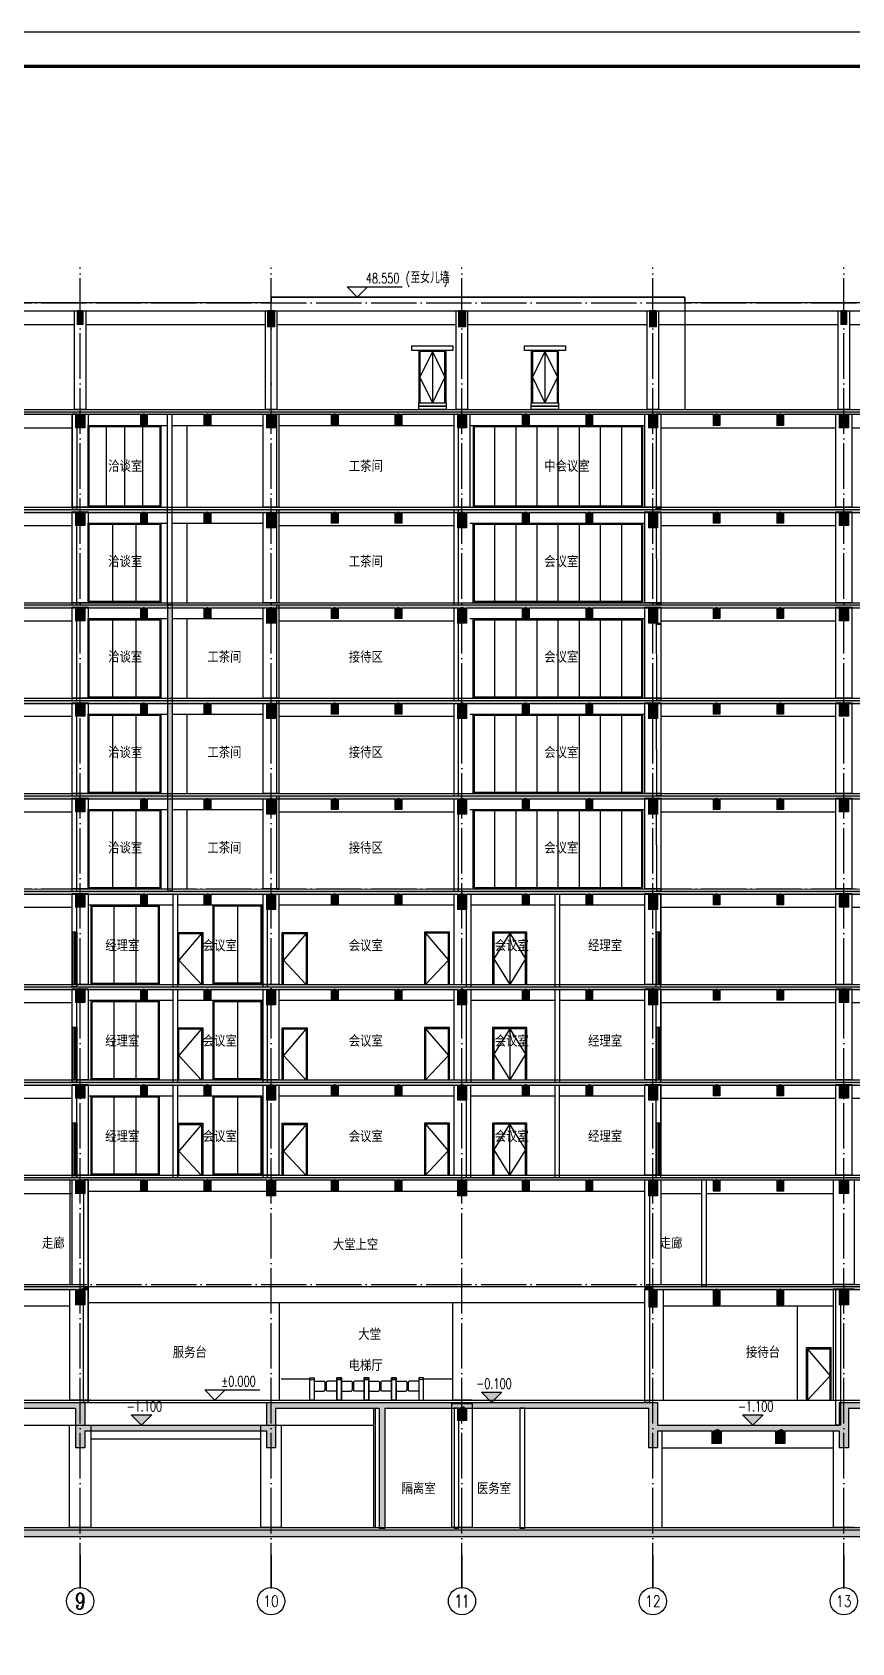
# Model space of a CAD drawing. Header units: millimetres. Extents: x 500457 to 783861, y -293369 to -162148.
# Drawn here: x 569628 to 605689, y -241027 to -170141 of the extents above; entities that cross this region are included whole.
import ezdxf
from ezdxf.enums import TextEntityAlignment as Align

# ---------------------------------------------------------------- set-up
doc = ezdxf.new("R2010")
doc.units = ezdxf.units.MM
doc.header["$LTSCALE"] = 1000
doc.linetypes.add('DOTE', pattern=[2.42, 2, -0.2, 0.02, -0.2])
for name, color, linetype in [('A-DOOR-FIRE', 4, 'Continuous'), ('A-ELEV-WIN3', 251, 'Continuous'), ('A-SECT-SURF', 6, 'Continuous'), ('A-看线', 115, 'Continuous'), ('AXIS', 3, 'Continuous'), ('AXIS_TEXT', 7, 'Continuous'), ('DIM_ELEV', 3, 'Continuous'), ('DOTE', 1, 'DOTE'), ('LY_MC_section A_A$0$A31----(18)', 140, 'Continuous'), ('PUB_HATCH', 8, 'Continuous'), ('PUB_TEXT', 7, 'Continuous'), ('PUB_TITLE', 4, 'Continuous'), ('WALL', 255, 'Continuous'), ('WINDOW', 4, 'Continuous'), ('剖面楼板线', 2, 'Continuous'), ('家具', 8, 'Continuous'), ('板洞', 6, 'Continuous')]:
    doc.layers.add(name, color=color, linetype=linetype)
doc.styles.add('_TCH_AXIS', font='COMPLEX', dxfattribs={"bigfont": 'GBCBIG'})
doc.styles.add('_TCH_DIM', font='SIMPLEX', dxfattribs={"bigfont": 'GBCBIG'})
doc.styles.add('COMPLEX', font='COMPLEX')
doc.styles.add('TSSD_Norm', font='tssdeng.shx', dxfattribs={"bigfont": 'hztxt.shx'})

# ---------------------------------------------------------------- blocks, each defined once
blk = doc.blocks.new('A$C50e83559')
at = {"layer": 'PUB_HATCH'}
for points in [[(27800, -137), (27950, -180), (30401, -180), (30601, -137), (30601, -50), (27800, -50)], [(30601, -137), (30401, -180), (30401, -750), (30801, -750), (30801, -180)], [(30601, -137), (30801, -180), (33249, -180), (33399, -137), (33399, -50), (30601, -50)], [(33399, -137), (33249, -180), (33249, -650), (33549, -650), (33549, -180)], [(33399, -137), (33549, -180), (36049, -180), (36199, -137), (36199, -50), (33399, -50)], [(36199, -137), (36049, -180), (36049, -650), (36349, -650), (36349, -180)], [(36199, -137), (36349, -180), (38800, -180), (39000, -137), (39000, -50), (36199, -50)], [(39000, -137), (38800, -180), (38800, -850), (39200, -850), (39200, -180)], [(39000, -137), (39200, -180), (41650, -180), (41800, -137), (41800, -50), (39000, -50)], [(41800, -137), (41650, -180), (41650, -650), (41950, -650), (41950, -180)], [(41800, -137), (41950, -180), (44450, -180), (44600, -137), (44600, -50), (41800, -50)], [(44600, -137), (44450, -180), (44450, -650), (44750, -650), (44750, -180)], [(44600, -137), (44750, -180), (47201, -180), (47401, -137), (47401, -50), (44600, -50)], [(47401, -137), (47201, -180), (47201, -850), (47601, -850), (47601, -180)], [(47401, -137), (47601, -180), (50050, -180), (50200, -137), (50200, -50), (47401, -50)], [(50200, -137), (50050, -180), (50050, -650), (50350, -650), (50350, -180)], [(50200, -137), (50350, -180), (52850, -180), (53000, -137), (53000, -50), (50200, -50)], [(53000, -137), (52850, -180), (52850, -650), (53150, -650), (53150, -180)], [(53000, -137), (53150, -180), (55601, -180), (55801, -137), (55801, -50), (53000, -50)], [(55801, -137), (55601, -180), (55601, -850), (56001, -850), (56001, -180)], [(55801, -137), (56001, -180), (58450, -180), (58600, -137), (58600, -50), (55801, -50)], [(58600, -137), (58450, -180), (58450, -650), (58750, -650), (58750, -180)], [(58600, -137), (58750, -180), (61250, -180), (61400, -137), (61400, -50), (58600, -50)], [(61400, -137), (61250, -180), (61250, -650), (61550, -650), (61550, -180)], [(61400, -137), (61550, -180), (64001, -180), (64201, -137), (64201, -50), (61400, -50)], [(64201, -137), (64001, -180), (64001, -750), (64401, -750), (64401, -180)], [(64201, -137), (64401, -180), (66850, -180), (67000, -137), (67000, -50), (64201, -50)]]:
    blk.add_hatch(color=256, dxfattribs=at).paths.add_polyline_path(points)
at = {"layer": 'A-SECT-SURF'}
blk.add_lwpolyline([(100, 50), (86500, 49)], dxfattribs=at)
at = {"layer": 'A-看线'}
blk.add_line((47051, -4150), (47051, -180), dxfattribs=at)
for points in [[(30250, -150), (30950, -150), (30950, -4150), (30250, -4150)], [(38649, -180), (39349, -180), (39349, -4150), (38649, -4150)], [(55451, -150), (56151, -150), (56151, -4150), (55451, -4150)], [(63851, -150), (64551, -150), (64551, -4150), (63851, -4150)]]:
    blk.add_lwpolyline(points, close=True, dxfattribs=at)
at = {"layer": 'WALL'}
for p, q in [((27800, -50), (30601, -50)), ((27950, -180), (30401, -180)), ((30401, -180), (30401, -750)), ((30601, -50), (33399, -50)), ((30801, -180), (30801, -750)), ((30801, -180), (33249, -180)), ((33249, -180), (33249, -650)), ((33549, -650), (33249, -650)), ((33399, -50), (36199, -50)), ((33549, -180), (33549, -650)), ((33549, -180), (36049, -180)), ((36049, -180), (36049, -650)), ((36349, -650), (36049, -650)), ((36199, -50), (39000, -50)), ((36349, -180), (36349, -650)), ((36349, -180), (38800, -180)), ((38800, -180), (38800, -850)), ((39000, -50), (41800, -50)), ((39200, -180), (39200, -850)), ((39200, -180), (41650, -180)), ((41650, -180), (41650, -650)), ((41950, -650), (41650, -650)), ((41800, -50), (44600, -50)), ((41950, -180), (41950, -650)), ((41950, -180), (44450, -180)), ((44450, -180), (44450, -650)), ((44750, -650), (44450, -650)), ((44600, -50), (47401, -50)), ((44750, -180), (44750, -650)), ((44750, -180), (47201, -180)), ((47201, -180), (47201, -850)), ((47401, -50), (50200, -50)), ((47601, -180), (47601, -850)), ((47601, -180), (50050, -180)), ((50050, -180), (50050, -650)), ((50350, -650), (50050, -650)), ((50200, -50), (53000, -50)), ((50350, -180), (50350, -650)), ((50350, -180), (52850, -180)), ((52850, -180), (52850, -650)), ((53150, -650), (52850, -650)), ((53000, -50), (55801, -50)), ((53150, -180), (53150, -650)), ((53150, -180), (55601, -180)), ((55601, -180), (55601, -850)), ((55801, -50), (58600, -50)), ((56001, -180), (56001, -850)), ((56001, -180), (58450, -180)), ((58450, -180), (58450, -650)), ((58750, -650), (58450, -650)), ((58600, -50), (61400, -50)), ((58750, -180), (58750, -650)), ((58750, -180), (61250, -180)), ((61250, -180), (61250, -650)), ((61550, -650), (61250, -650)), ((61400, -50), (64201, -50)), ((61550, -180), (61550, -650)), ((61550, -180), (64001, -180)), ((64001, -180), (64001, -750)), ((64201, -50), (67000, -50)), ((64401, -180), (64401, -750)), ((64401, -180), (66850, -180)), ((30801, -750), (30401, -750)), ((39200, -850), (38800, -850)), ((47601, -850), (47201, -850)), ((56001, -850), (55601, -850)), ((64401, -750), (64001, -750))]:
    blk.add_line(p, q, dxfattribs=at)
blk = doc.blocks.new('A$Ca0110d6d')
at = {"layer": 'PUB_HATCH'}
for points in [[(27700, -142), (27850, -175), (30301, -175), (30501, -142), (30501, -75), (27700, -75)], [(30501, -142), (30301, -175), (30301, -775), (30701, -775), (30701, -175)], [(30501, -142), (30701, -175), (33149, -175), (33299, -142), (33299, -75), (30501, -75)], [(33299, -142), (33149, -175), (33149, -675), (33449, -675), (33449, -175)], [(33299, -142), (33449, -175), (35949, -175), (36099, -142), (36099, -75), (33299, -75)], [(36099, -142), (35949, -175), (35949, -675), (36249, -675), (36249, -175)], [(36099, -142), (36249, -175), (38700, -175), (38900, -142), (38900, -75), (36099, -75)], [(38900, -142), (38700, -175), (38700, -775), (39100, -775), (39100, -175)], [(38900, -142), (39100, -175), (41550, -175), (41700, -142), (41700, -75), (38900, -75)], [(41700, -142), (41550, -175), (41550, -675), (41850, -675), (41850, -175)], [(41700, -142), (41850, -175), (44350, -175), (44500, -142), (44500, -75), (41700, -75)], [(44500, -142), (44350, -175), (44350, -675), (44650, -675), (44650, -175)], [(44500, -142), (44650, -175), (47101, -175), (47301, -142), (47301, -75), (44500, -75)], [(47301, -142), (47101, -175), (47101, -775), (47501, -775), (47501, -175)], [(47301, -142), (47501, -175), (49950, -175), (50100, -142), (50100, -75), (47301, -75)], [(50100, -142), (49950, -175), (49950, -675), (50250, -675), (50250, -175)], [(50100, -142), (50250, -175), (52750, -175), (52900, -142), (52900, -75), (50100, -75)], [(52900, -142), (52750, -175), (52750, -675), (53050, -675), (53050, -175)], [(52900, -142), (53050, -175), (55501, -175), (55701, -142), (55701, -75), (52900, -75)], [(55701, -142), (55501, -175), (55501, -775), (55901, -775), (55901, -175)], [(55701, -142), (55901, -175), (58350, -175), (58500, -142), (58500, -75), (55701, -75)], [(58500, -142), (58350, -175), (58350, -675), (58650, -675), (58650, -175)], [(58500, -142), (58650, -175), (61150, -175), (61300, -142), (61300, -75), (58500, -75)], [(61300, -142), (61150, -175), (61150, -675), (61450, -675), (61450, -175)], [(61300, -142), (61450, -175), (63901, -175), (64101, -142), (64101, -75), (61300, -75)], [(64101, -142), (63901, -175), (63901, -775), (64301, -775), (64301, -175)], [(64101, -142), (64301, -175), (66750, -175), (66900, -142), (66900, -75), (64101, -75)]]:
    blk.add_hatch(color=256, dxfattribs=at).paths.add_polyline_path(points)
at = {"layer": 'A-看线'}
for p, q in [((30850, -675), (34351, -675)), ((34551, -675), (38549, -675)), ((39249, -675), (46951, -675)), ((47651, -675), (55351, -675)), ((22451, -775), (30150, -775)), ((56051, -775), (63751, -775)), ((64451, -775), (72151, -775))]:
    blk.add_line(p, q, dxfattribs=at)
for points in [[(30150, -175), (30850, -175), (30850, -4275), (30150, -4275)], [(38549, -175), (39249, -175), (39249, -4275), (38549, -4275)], [(46951, -175), (47651, -175), (47651, -4275), (46951, -4275)], [(55351, -175), (56051, -175), (56051, -4275), (55351, -4275)], [(63751, -175), (64451, -175), (64451, -4275), (63751, -4275)]]:
    blk.add_lwpolyline(points, close=True, dxfattribs=at)
at = {"layer": 'WALL'}
for p, q in [((27700, -75), (30501, -75)), ((27850, -175), (30301, -175)), ((30301, -175), (30301, -775)), ((30501, -75), (33299, -75)), ((30701, -175), (30701, -775)), ((30701, -175), (33149, -175)), ((33149, -175), (33149, -675)), ((33449, -675), (33149, -675)), ((33299, -75), (36099, -75)), ((33449, -175), (33449, -675)), ((33449, -175), (35949, -175)), ((35949, -175), (35949, -675)), ((36249, -675), (35949, -675)), ((36099, -75), (38900, -75)), ((36249, -175), (36249, -675)), ((36249, -175), (38700, -175)), ((38700, -175), (38700, -775)), ((38900, -75), (41700, -75)), ((39100, -175), (39100, -775)), ((39100, -175), (41550, -175)), ((41550, -175), (41550, -675)), ((41850, -675), (41550, -675)), ((41700, -75), (44500, -75)), ((41850, -175), (41850, -675)), ((41850, -175), (44350, -175)), ((44350, -175), (44350, -675)), ((44650, -675), (44350, -675)), ((44500, -75), (47301, -75)), ((44650, -175), (44650, -675)), ((44650, -175), (47101, -175)), ((47101, -175), (47101, -775)), ((47301, -75), (50100, -75)), ((47501, -175), (47501, -775)), ((47501, -175), (49950, -175)), ((49950, -175), (49950, -675)), ((50250, -675), (49950, -675)), ((50100, -75), (52900, -75)), ((50250, -175), (50250, -675)), ((50250, -175), (52750, -175)), ((52750, -175), (52750, -675)), ((53050, -675), (52750, -675)), ((52900, -75), (55701, -75)), ((53050, -175), (53050, -675)), ((53050, -175), (55501, -175)), ((55501, -175), (55501, -775)), ((55701, -75), (58500, -75)), ((55901, -175), (55901, -775)), ((55901, -175), (58350, -175)), ((58350, -175), (58350, -675)), ((58650, -675), (58350, -675)), ((58500, -75), (61300, -75)), ((58650, -175), (58650, -675)), ((58650, -175), (61150, -175)), ((61150, -175), (61150, -675)), ((61450, -675), (61150, -675)), ((61300, -75), (64101, -75)), ((61450, -175), (61450, -675)), ((61450, -175), (63901, -175)), ((63901, -175), (63901, -775)), ((64101, -75), (66900, -75)), ((64301, -175), (64301, -775)), ((64301, -175), (66750, -175)), ((30701, -775), (30301, -775)), ((39100, -775), (38700, -775)), ((47501, -775), (47101, -775)), ((55901, -775), (55501, -775)), ((64301, -775), (63901, -775))]:
    blk.add_line(p, q, dxfattribs=at)
blk = doc.blocks.new('A$Cb2df6883')
at = {"layer": 'A-DOOR-FIRE'}
for points in [[(1500, -2300), (1500, 0), (0, 0), (0, -2300)], [(1450, -2300), (1450, -50), (50, -50), (50, -2300)], [(750, -50), (750, -2300)]]:
    blk.add_lwpolyline(points, dxfattribs=at)
at = {"layer": 'A-ELEV-WIN3'}
for points in [[(750, -50), (50, -1175), (750, -2300)], [(750, -50), (1450, -1175), (750, -2300)]]:
    blk.add_lwpolyline(points, dxfattribs=at)
blk = doc.blocks.new('A$C4fa677e1')
at = {"layer": 'A-DOOR-FIRE'}
for points in [[(1100, -2300), (1100, 0), (0, 0), (0, -2300)], [(1050, -2300), (1050, -50), (50, -50), (50, -2300)]]:
    blk.add_lwpolyline(points, dxfattribs=at)
at = {"layer": 'A-ELEV-WIN3'}
blk.add_lwpolyline([(50, -50), (1050, -1225), (50, -2300)], dxfattribs=at)
blk = doc.blocks.new('$EWDLib$00001159')
for p, q in [((0, 0), (0, 1500)), ((84, 0), (84, 1500)), ((156, 0), (156, 1500)), ((240, 0), (240, 1500))]:
    blk.add_line(p, q)
blk = doc.blocks.new('A$C43bf79f6')
at = {"layer": 'A-看线'}
for p, q in [((-7599, 50), (99, 50)), ((800, 150), (4549, 150)), ((4749, 150), (8499, 150)), ((9200, 150), (16900, 150)), ((17648, 150), (21349, 150)), ((21549, 150), (25301, 150)), ((26001, 50), (33701, 50)), ((34401, 50), (42100, 50))]:
    blk.add_line(p, q, dxfattribs=at)
at = {"layer": 'LY_MC_section A_A$0$A31----(18)'}
blk.add_lwpolyline([(99, -3350), (299, -3350), (299, -3450), (99, -3450)], close=True, dxfattribs=at)
at = {"layer": 'WALL'}
for p, q in [((99, -3450), (99, 620)), ((99, 620), (299, 620)), ((299, -3450), (299, 620)), ((4549, -3450), (4549, 620)), ((4549, 620), (4749, 620)), ((4749, -3450), (4749, 620)), ((8499, -3450), (8499, 620)), ((8499, 620), (8699, 620)), ((8699, -3450), (8699, 620)), ((17448, -3450), (17448, 620)), ((17448, 620), (17648, 620)), ((17648, -3450), (17648, 620)), ((21349, -3450), (21349, 620)), ((21349, 620), (21549, 620)), ((21549, -3450), (21549, 620)), ((25800, -3450), (25800, 620)), ((25800, 620), (26000, 620)), ((26000, -3450), (26000, 620)), ((99, -3450), (299, -3450)), ((4549, -3450), (4749, -3450)), ((8499, -3450), (8699, -3450)), ((17448, -3450), (17648, -3450)), ((21349, -3450), (21549, -3450)), ((25800, -3450), (26000, -3450))]:
    blk.add_line(p, q, dxfattribs=at)
for points in [[(299, -1050), (99, -1050)], [(26000, -1050), (25800, -1050)], [(300, -3350), (100, -3350)], [(26001, -3350), (25801, -3350)]]:
    blk.add_lwpolyline(points, dxfattribs=at)
at = {"layer": 'WINDOW'}
for p, q in [((1947, -3302), (1947, 100)), ((2914, -3302), (2914, 100))]:
    blk.add_line(p, q, dxfattribs=at)
for points in [[(930, 150), (3930, 150), (3930, -3352), (930, -3352)], [(980, 100), (3880, 100), (3880, -3302), (980, -3302)], [(6300, 152), (8450, 152), (8450, -3350), (6300, -3350)], [(6350, 102), (8400, 102), (8400, -3300), (6350, -3300)]]:
    blk.add_lwpolyline(points, close=True, dxfattribs=at)
blk.add_lwpolyline([(7375, 102), (7375, -3300)], dxfattribs=at)
at = {"layer": 'LY_MC_section A_A$0$A31----(18)'}
blk.add_blockref('A$Cb2df6883', (18599, -1050), dxfattribs=at)
at = {"layer": 'WINDOW', "xscale": 0.8333333324524576, "yscale": 1.533333333271596, "zscale": 0.8333333324524576, "rotation": 179.9999999999997}
for p in [(299, -1050), (26000, -1050)]:
    blk.add_blockref('$EWDLib$00001159', p, dxfattribs=at)
at = {"layer": '板洞', "color": 0, "xscale": -1}
for p in [(5845, -1060), (10445, -1060)]:
    blk.add_blockref('A$C4fa677e1', p, dxfattribs=at)
at = {"layer": '板洞', "color": 0}
blk.add_blockref('A$C4fa677e1', (15600, -1050), dxfattribs=at)
blk = doc.blocks.new('A$C8345690c')
at = {"layer": 'A-看线'}
for p, q in [((27648, 50), (31147, 50)), ((31347, 50), (35347, 50)), ((44449, 50), (52148, 50)), ((19249, -50), (26947, -50)), ((36048, -50), (43748, -50)), ((52849, -50), (60549, -50))]:
    blk.add_line(p, q, dxfattribs=at)
blk.add_lwpolyline([(31997, 50), (31997, -3452)], dxfattribs=at)
at = {"layer": 'WALL'}
for p, q in [((26948, -3552), (26948, 518)), ((26948, 518), (27148, 518)), ((27148, -3552), (27148, 518)), ((35947, -3452), (35947, 648)), ((35947, 648), (36047, 648)), ((36047, -3452), (36047, 648)), ((43747, -3552), (43747, 518)), ((43747, 518), (43947, 518)), ((43947, -3552), (43947, 518)), ((52648, 518), (52651, -3552)), ((52848, 518), (52648, 518)), ((52848, 518), (52851, -3552)), ((35947, -3452), (36047, -3452)), ((26948, -3552), (27148, -3552)), ((43747, -3552), (43947, -3552)), ((52851, -3552), (52651, -3552))]:
    blk.add_line(p, q, dxfattribs=at)
at = {"layer": 'WINDOW'}
for p, q in [((45529, 0), (45529, -3403)), ((46460, 0), (46460, -3404)), ((47391, 0), (47391, -3403)), ((48322, 0), (48322, -3403)), ((49254, 0), (49254, -3403)), ((50185, 0), (50185, -3404)), ((51116, 0), (51116, -3403))]:
    blk.add_line(p, q, dxfattribs=at)
for points in [[(27647, 50), (30847, 50), (30847, -3452), (27647, -3452)], [(27697, 0), (30797, 0), (30797, -3402), (27697, -3402)], [(44597, 50), (52047, 50), (52047, -3453), (44597, -3453)], [(44647, 0), (51997, 0), (51997, -3403), (44647, -3403)]]:
    blk.add_lwpolyline(points, close=True, dxfattribs=at)
for points in [[(28730, -3402), (28730, 0)], [(29763, -3402), (29763, 0)]]:
    blk.add_lwpolyline(points, dxfattribs=at)
blk = doc.blocks.new('A$C4215d27c')
at = {"layer": 'PUB_HATCH'}
blk.add_hatch(color=256, dxfattribs=at).paths.add_polyline_path([(-125, 550), (-125, -50), (125, -50), (125, 550)])
at = {"layer": 'A-看线'}
blk.add_lwpolyline([(-250, 550), (250, 550), (250, -3800), (-250, -3800)], close=True, dxfattribs=at)
at = {"layer": 'WALL'}
for p, q in [((-125, 550), (-125, -50)), ((125, 550), (-125, 550)), ((125, 550), (125, -50)), ((125, -50), (-125, -50))]:
    blk.add_line(p, q, dxfattribs=at)
blk = doc.blocks.new('A$C5bd3ec8e')
at = {"layer": 'A-DOOR-FIRE'}
blk.add_lwpolyline([(-300, 200), (1500, 200), (1500, 0), (-300, 0)], close=True, dxfattribs=at)
for points in [[(1200, -2300), (1200, 0), (0, 0), (0, -2300)], [(1150, -2300), (1150, -50), (50, -50), (50, -2300)], [(600, -50), (600, -2300)]]:
    blk.add_lwpolyline(points, dxfattribs=at)
at = {"layer": 'A-ELEV-WIN3'}
for points in [[(600, -50), (50, -1175), (600, -2300)], [(600, -50), (1150, -1175), (600, -2300)]]:
    blk.add_lwpolyline(points, dxfattribs=at)
blk = doc.blocks.new('A$C3eec5bfe')
at = {"layer": '家具'}
for p, q in [((200, -150), (620, -150)), ((200, -590), (620, -590)), ((670, -200), (670, -540))]:
    blk.add_line(p, q, dxfattribs=at)
blk.add_lwpolyline([(0, -990), (0, 0), (200, 0), (200, -990)], close=True, dxfattribs=at)
blk.add_lwpolyline([(0, 0), (200, 0)], dxfattribs=at)
blk.add_lwpolyline([(0, -50, 0.370971), (200, -50)], format="xyb", dxfattribs=at)
for centre, start, end in [((620, -200), 0, 90), ((620, -540), 270, 0)]:
    blk.add_arc(centre, 50, start, end, dxfattribs=at)
blk = doc.blocks.new('A$C3da97e60')
at = {"layer": 'PUB_TITLE'}
blk.add_lwpolyline([(-157435, 0), (0, 0), (0, 89100), (-157435, 89100)], close=True, dxfattribs=at)
at = {"layer": 'PUB_TITLE', "const_width": 150}
blk.add_lwpolyline([(-153685, 1500), (-1500, 1500), (-1500, 87600), (-153685, 87600)], close=True, dxfattribs=at)
blk = doc.blocks.new('_AXISO')
blk.add_circle((0, 0), 0.5)
at = {"layer": 'AXIS_TEXT', "style": 'COMPLEX', "width": 1.041667}
blk.add_attdef('A', text='', height=0.56, dxfattribs=at).set_placement((-0.25, -0.28), (0.25, -0.28), align=Align.FIT)

msp = doc.modelspace()

# ---------------------------------------------------------------- hatches: boundary and pattern name
at = {"layer": 'DIM_ELEV'}
for points in [[(589843.6, -230450.7), (589393.6, -230000.7), (590293.6, -230000.7)], [(574437.5, -231450.7), (573987.5, -231000.7), (574887.5, -231000.7)], [(601337.4, -231450.7), (600887.4, -231000.7), (601787.4, -231000.7)]]:
    msp.add_hatch(color=256, dxfattribs=at).paths.add_polyline_path(points)
at = {"layer": 'PUB_HATCH'}
for points in [[(579987.4, -182400.7), (579987.4, -183100.7), (580287.4, -183100.7), (580287.4, -182400.7)], [(588387.4, -182400.7), (588387.4, -183100.7), (588687.4, -183100.7), (588687.4, -182400.7)], [(596787.4, -182400.7), (596787.4, -183100.7), (597087.4, -183100.7), (597087.4, -182400.7)], [(575587.4, -195350.7), (575587.4, -199550.4), (575654.1, -199550.6), (575787.4, -199550.4), (575787.4, -195350.7)], [(575654.1, -199550.5), (575587.4, -199550.7), (575587.4, -207950.2), (575787.4, -207950.2), (575787.4, -199550.7)], [(568937.4, -220617.4), (569087.4, -220650.7), (571538.5, -220650.7), (571738.5, -220617.4), (571738.5, -220550.7), (568937.4, -220550.7)], [(571738.5, -220617.4), (571538.5, -220650.7), (571538.5, -221250.7), (571938.5, -221250.7), (571938.5, -220650.7)], [(571738.5, -220617.4), (571938.5, -220650.7), (574386.4, -220650.7), (574536.4, -220617.4), (574536.4, -220550.7), (571738.5, -220550.7)], [(574536.4, -220617.4), (574386.4, -220650.7), (574386.4, -221150.7), (574686.4, -221150.7), (574686.4, -220650.7)], [(574536.4, -220617.4), (574686.4, -220650.7), (577186.4, -220650.7), (577336.4, -220617.4), (577336.4, -220550.7), (574536.4, -220550.7)], [(577336.4, -220617.4), (577186.4, -220650.7), (577186.4, -221150.7), (577486.4, -221150.7), (577486.4, -220650.7)], [(577336.4, -220617.4), (577486.4, -220650.7), (579937.4, -220650.7), (580137.4, -220617.4), (580137.4, -220550.7), (577336.4, -220550.7)], [(580137.4, -220617.4), (579937.4, -220650.7), (579937.4, -221350.7), (580337.4, -221350.7), (580337.4, -220650.7)], [(580137.4, -220617.4), (580337.4, -220650.7), (582787.4, -220650.7), (582937.4, -220617.4), (582937.4, -220550.7), (580137.4, -220550.7)], [(582937.4, -220617.4), (582787.4, -220650.7), (582787.4, -221150.7), (583087.4, -221150.7), (583087.4, -220650.7)], [(582937.4, -220617.4), (583087.4, -220650.7), (585587.4, -220650.7), (585737.4, -220617.4), (585737.4, -220550.7), (582937.4, -220550.7)], [(585737.4, -220617.4), (585587.4, -220650.7), (585587.4, -221150.7), (585887.4, -221150.7), (585887.4, -220650.7)], [(585737.4, -220617.4), (585887.4, -220650.7), (588338.5, -220650.7), (588538.5, -220617.4), (588538.5, -220550.7), (585737.4, -220550.7)], [(588538.5, -220617.4), (588338.5, -220650.7), (588338.5, -221350.7), (588738.5, -221350.7), (588738.5, -220650.7)], [(588538.5, -220617.4), (588738.5, -220650.7), (591187.4, -220650.7), (591337.4, -220617.4), (591337.4, -220550.7), (588538.5, -220550.7)], [(591337.4, -220617.4), (591187.4, -220650.7), (591187.4, -221150.7), (591487.4, -221150.7), (591487.4, -220650.7)], [(591337.4, -220617.4), (591487.4, -220650.7), (593987.4, -220650.7), (594137.4, -220617.4), (594137.4, -220550.7), (591337.4, -220550.7)], [(594137.4, -220617.4), (593987.4, -220650.7), (593987.4, -221150.7), (594287.4, -221150.7), (594287.4, -220650.7)], [(594137.4, -220617.4), (594287.4, -220650.7), (596738.5, -220650.7), (596938.5, -220617.4), (596938.5, -220550.7), (594137.4, -220550.7)], [(596938.5, -220617.4), (596738.5, -220650.7), (596738.5, -221350.7), (597138.5, -221350.7), (597138.5, -220650.7)], [(596938.5, -220617.4), (597138.5, -220650.7), (599587.4, -220650.7), (599737.4, -220617.4), (599737.4, -220550.7), (596938.5, -220550.7)], [(599737.4, -220617.4), (599587.4, -220650.7), (599587.4, -221150.7), (599887.4, -221150.7), (599887.4, -220650.7)], [(599737.4, -220617.4), (599887.4, -220650.7), (602387.4, -220650.7), (602537.4, -220617.4), (602537.4, -220550.7), (599737.4, -220550.7)], [(602537.4, -220617.4), (602387.4, -220650.7), (602387.4, -221150.7), (602687.4, -221150.7), (602687.4, -220650.7)], [(602537.4, -220617.4), (602687.4, -220650.7), (605138.5, -220650.7), (605338.5, -220617.4), (605338.5, -220550.7), (602537.4, -220550.7)], [(605338.5, -220617.4), (605138.5, -220650.7), (605138.5, -221250.7), (605538.5, -221250.7), (605538.5, -220650.7)], [(605338.5, -220617.4), (605538.5, -220650.7), (607987.4, -220650.7), (608137.4, -220617.4), (608137.4, -220550.7), (605338.5, -220550.7)], [(568937.4, -225437.4), (569087.4, -225480.7), (571537.4, -225480.7), (571804.1, -225437.4), (571937.4, -225350.7), (568937.4, -225350.7)], [(571804.1, -225437.4), (571937.4, -225480.7), (572087.4, -225480.7), (572087.4, -225350.7), (571937.4, -225350.7)], [(596587.4, -225480.7), (596762.4, -225480.7), (596937.4, -225437.4), (596937.4, -225350.7), (596587.4, -225350.7)], [(596937.4, -225437.4), (597112.4, -225480.7), (599587.4, -225480.7), (599737.4, -225437.4), (599737.4, -225350.7), (596937.4, -225350.7)], [(599737.4, -225437.4), (599887.4, -225480.7), (602387.4, -225480.7), (602537.4, -225437.4), (602537.4, -225350.7), (599737.4, -225350.7)], [(602537.4, -225437.4), (602687.4, -225480.7), (605137.4, -225480.7), (605337.4, -225437.4), (605337.4, -225350.7), (602537.4, -225350.7)], [(605337.4, -225437.4), (605537.4, -225480.7), (607987.4, -225480.7), (608137.4, -225437.4), (608137.4, -225350.7), (605337.4, -225350.7)], [(571804.1, -225437.4), (571537.4, -225480.7), (571537.4, -226150.9), (571937.4, -226150.9), (571937.4, -225480.7)], [(596937.4, -225437.4), (596762.4, -225480.7), (596762.4, -226250.9), (597112.4, -226250.9), (597112.4, -225480.7)], [(599737.4, -225437.4), (599587.4, -225480.7), (599587.4, -226150.9), (599887.4, -226150.9), (599887.4, -225480.7)], [(602537.4, -225437.4), (602387.4, -225480.7), (602387.4, -226150.9), (602687.4, -226150.9), (602687.4, -225480.7)], [(605337.4, -225437.4), (605137.4, -225480.7), (605137.4, -226150.9), (605537.4, -226150.9), (605537.4, -225480.7)], [(569004.1, -230617.5), (569137.4, -230700.9), (571537.4, -230700.9), (571937.4, -230450.9), (569137.4, -230450.9)], [(571937.4, -230450.9), (571537.4, -230700.9), (571537.4, -231450.8), (571804.1, -231534.2), (571937.4, -231450.8)], [(580337.4, -230700.7), (579937.4, -230450.7), (579937.4, -231450.7), (580070.8, -231534.1), (580337.4, -231450.7)], [(579937.4, -230450.7), (580337.4, -230700.7), (584888, -230700.7), (585054.7, -230617.4), (585138, -230450.7)], [(585054.7, -230617.4), (584888, -230700.7), (584888, -236000.6), (585138, -236000.6), (585138, -230700.7)], [(585054.7, -230617.4), (585138, -230700.7), (588337.4, -230700.7), (588604.1, -230617.4), (588737.4, -230450.7), (585138, -230450.7)], [(588604.1, -230617.4), (588337.4, -230700.7), (588337.4, -231250.6), (588737.4, -231250.6), (588737.4, -230700.7)], [(588604.1, -230617.4), (588737.4, -230700.7), (596737.4, -230700.7), (597137.4, -230450.7), (588737.4, -230450.7)], [(597137.4, -230450.7), (596737.4, -230700.7), (596737.4, -231450.7), (597004.1, -231534.1), (597137.4, -231450.7)], [(605537.4, -230700.7), (605137.4, -230450.7), (605137.4, -231450.7), (605270.8, -231534.1), (605537.4, -231450.7)], [(605137.4, -230450.7), (605537.4, -230700.7), (607937.4, -230700.7), (608204.1, -230617.4), (608337.4, -230450.7)], [(571804.1, -231534.2), (571537.4, -231450.8), (571537.4, -232450.7), (571937.4, -232450.7), (571937.4, -231700.8)], [(571804.1, -231534.2), (571937.4, -231700.8), (579937.4, -231700.7), (580070.8, -231534.1), (579937.4, -231450.7), (571937.4, -231450.8)], [(580070.8, -231534.1), (579937.4, -231700.7), (579937.4, -232450.5), (580337.4, -232450.5), (580337.4, -231450.7)], [(597004.1, -231534.1), (596737.4, -231450.7), (596737.4, -232450.7), (597137.4, -232450.7), (597137.4, -231700.7)], [(597004.1, -231534.1), (597137.4, -231700.7), (599537.4, -231700.7), (599804.1, -231617.4), (599937.4, -231450.7), (597137.4, -231450.7)], [(599804.1, -231617.4), (599537.4, -231700.7), (599537.4, -232250.6), (599937.4, -232250.6), (599937.4, -231700.7)], [(599804.1, -231617.4), (599937.4, -231700.7), (602337.4, -231700.7), (602604.1, -231617.4), (602737.4, -231450.7), (599937.4, -231450.7)], [(602604.1, -231617.4), (602337.4, -231700.7), (602337.4, -232250.6), (602737.4, -232250.6), (602737.4, -231700.7)], [(602604.1, -231617.4), (602737.4, -231700.7), (605137.4, -231700.7), (605270.8, -231534.1), (605137.4, -231450.7), (602737.4, -231450.7)], [(605270.8, -231534.1), (605137.4, -231700.7), (605137.4, -232450.7), (605537.4, -232450.7), (605537.4, -231450.7)], [(512637.4, -236050.7), (512287.4, -236350.7), (630939.7, -236350.6), (630939.7, -236050.6)]]:
    msp.add_hatch(color=256, dxfattribs=at).paths.add_polyline_path(points)

# ---------------------------------------------------------------- linework, layer by layer
at = {"layer": 'A-SECT-SURF'}
for points in [[(541287.3, -186750.7), (624237.4, -186750.8)], [(541237.3, -220450.7), (627437.4, -220450.7)], [(538087.4, -225250.8), (571887.4, -225250.7), (571887.4, -225350.7)], [(596787.4, -225350.7), (596787.4, -225250.7), (622287.4, -225250.9)], [(541237.4, -230350.7), (604987.4, -230350.7)], [(605187.4, -230350.7), (613637.4, -230350.7)], [(512587.4, -235950.7), (630537.4, -235950.7)]]:
    msp.add_lwpolyline(points, dxfattribs=at)
at = {"layer": 'A-看线'}
for p, q in [((563587.4, -183000.7), (571487.4, -183000.7)), ((571987.4, -183000.7), (579887.4, -183000.7)), ((580387.4, -183000.7), (588287.4, -183000.7)), ((588787.4, -183000.7), (596687.4, -183000.7)), ((597187.4, -183000.7), (605087.4, -183000.7)), ((605587.4, -183000.7), (613487.4, -183000.7)), ((571387.4, -225250.7), (571387.4, -220650.7)), ((572087.4, -220650.7), (572087.4, -230350.7)), ((572087.4, -221150.7), (579937.4, -221150.7)), ((580337.4, -221150.7), (588137.4, -221150.7)), ((588088.5, -220650.7), (588988.5, -220650.7)), ((588137.4, -221150.7), (596587.4, -221150.7)), ((596488.5, -220650.7), (597388.5, -220650.7)), ((597287.4, -220650.7), (597287.4, -225250.8)), ((563788.5, -221250.7), (571387.4, -221250.7)), ((597287.4, -221250.7), (599087.4, -221250.7)), ((599287.4, -221250.7), (604888.5, -221250.7)), ((572087.4, -225350.7), (596587.4, -225350.7)), ((571287.4, -230350.9), (571287.4, -225480.7)), ((571887.4, -230350.7), (571887.4, -225480.7)), ((571887.4, -225480.7), (572087.4, -225480.7)), ((572087.4, -230350.7), (572087.4, -225480.7)), ((572087.4, -226050.7), (596587.4, -226050.7)), ((588137.4, -230350.7), (588137.4, -226050.7)), ((597387.4, -225480.7), (597387.4, -230350.9)), ((604887.4, -225450.9), (605787.4, -225450.9)), ((604887.4, -230350.9), (604887.4, -225450.9)), ((563787.4, -226200.7), (571287.4, -226200.7)), ((597387.4, -226200.7), (604887.4, -226200.7)), ((572187.4, -230350.9), (571287.4, -230350.9)), ((571887.4, -230350.7), (572087.4, -230350.7)), ((588988.5, -230350.7), (588088.5, -230350.7)), ((563787.4, -231450.7), (571287.4, -231450.7)), ((604887.4, -235950.7), (604887.4, -231700.7)), ((605787.4, -235950.7), (604887.4, -235950.7))]:
    msp.add_line(p, q, dxfattribs=at)
for points in [[(627388.7, -182050.7), (598337.4, -182050.7), (598337.4, -181800.7), (580137.4, -181800.7), (580137.4, -182050.7), (544387.4, -182050.7), (544387.4, -182350.7), (537786.7, -182350.7), (537786.7, -182050.7), (537787.4, -182050.7)], [(580137.4, -186758.8), (580137.4, -181800.7), (598337.4, -181800.7), (598337.4, -186758.8)], [(544387.4, -182400.7), (624287.4, -182400.7)], [(576437.4, -187450.7), (576437.4, -191050.7)], [(571287.4, -220650.7), (571287.4, -225250.7)], [(580487.4, -226050.7), (580487.4, -230350.7)], [(603287.4, -226200.7), (603287.4, -230350.7)], [(571937.4, -230450.9), (584837.4, -230450.7)], [(584638, -230700.7), (584638, -235950.7)], [(584738, -235950.7), (584738, -230700.7)], [(580587.4, -231451.8), (584638, -231449.8)], [(597337.4, -231700.7), (597337.4, -235950.7)], [(572187.4, -232050.7), (579687.4, -232050.7)], [(597337.4, -232450.7), (604887.4, -232450.7)]]:
    msp.add_lwpolyline(points, dxfattribs=at)
for points in [[(604888.5, -220650.7), (605788.5, -220650.7), (605787.4, -225250.7), (604887.4, -225250.7)], [(588087.4, -230500.7), (588987.4, -230500.7), (588987.4, -235950.7), (588087.4, -235950.7)], [(571263, -231450.7), (572213, -231450.7), (572213, -235950.7), (571263, -235950.7)], [(579687.4, -231450.7), (580587.4, -231450.7), (580587.4, -235950.7), (579687.4, -235950.7)]]:
    msp.add_lwpolyline(points, close=True, dxfattribs=at)
at = {"layer": 'AXIS'}
for p, q in [((571737.4, -237159.2), (571737.4, -238595.1)), ((580137.4, -237159.2), (580137.4, -238595.1)), ((588537.4, -237159.2), (588537.4, -238595.1)), ((596937.4, -237159.2), (596937.4, -238595.1)), ((605337.4, -237159.2), (605337.4, -238595.1))]:
    msp.add_line(p, q, dxfattribs=at)
at = {"layer": 'DIM_ELEV'}
for p, q in [((583930.9, -181800.7), (583480.9, -181350.7)), ((583480.9, -181350.7), (585910.9, -181350.7)), ((583930.9, -181800.7), (584380.9, -181350.7)), ((582880.9, -181800.7), (584380.9, -181800.7)), ((576618, -230350.7), (578118, -230350.7)), ((577668, -230350.7), (577218, -229900.7)), ((577218, -229900.7), (579648, -229900.7)), ((577668, -230350.7), (578118, -229900.7)), ((589843.6, -230450.7), (589393.6, -230000.7)), ((589393.6, -230000.7), (590293.6, -230000.7)), ((589843.6, -230450.7), (590293.6, -230000.7)), ((574437.5, -231450.7), (573987.5, -231000.7)), ((573987.5, -231000.7), (574887.5, -231000.7)), ((574437.5, -231450.7), (574887.5, -231000.7)), ((601337.4, -231450.7), (600887.4, -231000.7)), ((600887.4, -231000.7), (601787.4, -231000.7)), ((601337.4, -231450.7), (601787.4, -231000.7))]:
    msp.add_line(p, q, dxfattribs=at)
at = {"layer": 'DOTE'}
for p, q in [((571737.4, -238632.6), (571737.4, -180499.6)), ((580137.4, -238632.6), (580137.4, -180499.6)), ((588537.4, -238632.6), (588537.4, -180499.6)), ((596937.4, -238632.6), (596937.4, -180499.6)), ((605337.4, -238632.6), (605337.4, -180499.6)), ((536137.4, -182050.7), (633025.1, -182050.7)), ((536137.4, -186850.7), (633025.1, -186850.7)), ((536137.4, -191050.7), (633025.1, -191050.7)), ((536137.4, -195250.7), (633025.1, -195250.7)), ((536137.4, -199450.7), (633025.1, -199450.7)), ((536137.4, -203650.7), (633025.1, -203650.7)), ((536137.4, -207850.7), (633025.1, -207850.7)), ((536137.4, -212050.7), (633025.1, -212050.7)), ((536137.4, -216250.7), (633025.1, -216250.7)), ((536137.4, -220450.7), (633025.1, -220450.7)), ((536137.4, -225250.7), (633025.1, -225250.7)), ((536137.4, -230350.7), (633025.1, -230350.7)), ((511637.4, -235950.7), (633025.1, -235950.7))]:
    msp.add_line(p, q, dxfattribs=at)
at = {"layer": 'LY_MC_section A_A$0$A31----(18)'}
for points in [[(597087.4, -191050.7), (597287.4, -191050.7), (597287.4, -191100.7), (597087.4, -191100.7)], [(597087.5, -195251.4), (597287.5, -195251.4), (597287.5, -195301.4), (597087.5, -195301.4)], [(597087.4, -196150.7), (597287.4, -196150.7), (597287.4, -196210.7), (597087.4, -196210.7)]]:
    msp.add_lwpolyline(points, close=True, dxfattribs=at)
for points in [[(575787.4, -196150.7), (575787.4, -199450.7)], [(575787.4, -200350.7), (575787.4, -203650.7)], [(575787.4, -204550.7), (575787.4, -207850.7)]]:
    msp.add_lwpolyline(points, dxfattribs=at)
at = {"layer": 'WALL'}
for p, q in [((579987.4, -182400.7), (579987.4, -183100.7)), ((580287.4, -182400.7), (579987.4, -182400.7)), ((580287.4, -182400.7), (580287.4, -183100.7)), ((588387.4, -182400.7), (588387.4, -183100.7)), ((588687.4, -182400.7), (588387.4, -182400.7)), ((588687.4, -182400.7), (588687.4, -183100.7)), ((596787.4, -182400.7), (596787.4, -183100.7)), ((597087.4, -182400.7), (596787.4, -182400.7)), ((597087.4, -182400.7), (597087.4, -183100.7)), ((580287.4, -183100.7), (579987.4, -183100.7)), ((588687.4, -183100.7), (588387.4, -183100.7)), ((597087.4, -183100.7), (596787.4, -183100.7)), ((571584.4, -186950.7), (571384.4, -186950.8)), ((571384.4, -186950.8), (571386.7, -191150.8)), ((571584.4, -186950.7), (571586.7, -191150.7)), ((575587.4, -191150.7), (575587, -186950.7)), ((575587, -186950.7), (575787, -186950.7)), ((575787.4, -191150.7), (575787, -186950.7)), ((580387.4, -191050.7), (580387.4, -186950.7)), ((580387.4, -186950.7), (580487.4, -186950.7)), ((580487.4, -191050.7), (580487.4, -186950.7)), ((588187.4, -191050.7), (588187.4, -186950.7)), ((588187.4, -186950.7), (588387.4, -186950.7)), ((588387.4, -191050.7), (588387.4, -186950.7)), ((597285.1, -186950.7), (597085.1, -186950.8)), ((597085.1, -186950.8), (597087.4, -191150.8)), ((597285.1, -186950.7), (597287.4, -191150.7)), ((571586.7, -191150.7), (571386.7, -191150.8)), ((575587.4, -195350.8), (575587, -191150.8)), ((575787.4, -195350.7), (575787, -191150.7)), ((580387.4, -191050.7), (580487.4, -191050.7)), ((588187.4, -191050.7), (588387.4, -191050.7)), ((588187.4, -195250.8), (588187.4, -191150.8)), ((588187.4, -191150.8), (588387.4, -191150.8)), ((588387.4, -195250.8), (588387.4, -191150.8)), ((597287.4, -191150.7), (597087.4, -191150.8)), ((575587.4, -195350.7), (575587.4, -199550.4)), ((575787.4, -195350.7), (575587.4, -195350.7)), ((575587.4, -195350.8), (575787.4, -195350.7)), ((575787.4, -195350.7), (575787.4, -199550.4)), ((588187.4, -195250.8), (588387.4, -195250.8)), ((575587.4, -199550.7), (575587.4, -207950.2)), ((575787.4, -199550.7), (575787.4, -207950.2)), ((575787.4, -207950.2), (575587.4, -207950.2)), ((568937.4, -220550.7), (571738.5, -220550.7)), ((569087.4, -220650.7), (571538.5, -220650.7)), ((571538.5, -220650.7), (571538.5, -221250.7)), ((571738.5, -220550.7), (574536.4, -220550.7)), ((571938.5, -220650.7), (571938.5, -221250.7)), ((571938.5, -220650.7), (574386.4, -220650.7)), ((574386.4, -220650.7), (574386.4, -221150.7)), ((574686.4, -221150.7), (574386.4, -221150.7)), ((574536.4, -220550.7), (577336.4, -220550.7)), ((574686.4, -220650.7), (574686.4, -221150.7)), ((574686.4, -220650.7), (577186.4, -220650.7)), ((577186.4, -220650.7), (577186.4, -221150.7)), ((577486.4, -221150.7), (577186.4, -221150.7)), ((577336.4, -220550.7), (580137.4, -220550.7)), ((577486.4, -220650.7), (577486.4, -221150.7)), ((577486.4, -220650.7), (579937.4, -220650.7)), ((579937.4, -220650.7), (579937.4, -221350.7)), ((580137.4, -220550.7), (582937.4, -220550.7)), ((580337.4, -220650.7), (580337.4, -221350.7)), ((580337.4, -220650.7), (582787.4, -220650.7)), ((582787.4, -220650.7), (582787.4, -221150.7)), ((583087.4, -221150.7), (582787.4, -221150.7)), ((582937.4, -220550.7), (585737.4, -220550.7)), ((583087.4, -220650.7), (583087.4, -221150.7)), ((583087.4, -220650.7), (585587.4, -220650.7)), ((585587.4, -220650.7), (585587.4, -221150.7)), ((585887.4, -221150.7), (585587.4, -221150.7)), ((585737.4, -220550.7), (588538.5, -220550.7)), ((585887.4, -220650.7), (585887.4, -221150.7)), ((585887.4, -220650.7), (588338.5, -220650.7)), ((588338.5, -220650.7), (588338.5, -221350.7)), ((588538.5, -220550.7), (591337.4, -220550.7)), ((588738.5, -220650.7), (588738.5, -221350.7)), ((588738.5, -220650.7), (591187.4, -220650.7)), ((591187.4, -220650.7), (591187.4, -221150.7)), ((591487.4, -221150.7), (591187.4, -221150.7)), ((591337.4, -220550.7), (594137.4, -220550.7)), ((591487.4, -220650.7), (591487.4, -221150.7)), ((591487.4, -220650.7), (593987.4, -220650.7)), ((593987.4, -220650.7), (593987.4, -221150.7)), ((594287.4, -221150.7), (593987.4, -221150.7)), ((594137.4, -220550.7), (596938.5, -220550.7)), ((594287.4, -220650.7), (594287.4, -221150.7)), ((594287.4, -220650.7), (596738.5, -220650.7)), ((596738.5, -220650.7), (596738.5, -221350.7)), ((596938.5, -220550.7), (599737.4, -220550.7)), ((597138.5, -220650.7), (597138.5, -221350.7)), ((597138.5, -220650.7), (599587.4, -220650.7)), ((599587.4, -220650.7), (599587.4, -221150.7)), ((599887.4, -221150.7), (599587.4, -221150.7)), ((599737.4, -220550.7), (602537.4, -220550.7)), ((599887.4, -220650.7), (599887.4, -221150.7)), ((599887.4, -220650.7), (602387.4, -220650.7)), ((602387.4, -220650.7), (602387.4, -221150.7)), ((602687.4, -221150.7), (602387.4, -221150.7)), ((602537.4, -220550.7), (605338.5, -220550.7)), ((602687.4, -220650.7), (602687.4, -221150.7)), ((602687.4, -220650.7), (605138.5, -220650.7)), ((605138.5, -220650.7), (605138.5, -221250.7)), ((605338.5, -220550.7), (608137.4, -220550.7)), ((605538.5, -220650.7), (605538.5, -221250.7)), ((605538.5, -220650.7), (607987.4, -220650.7)), ((571938.5, -221250.7), (571538.5, -221250.7)), ((580337.4, -221350.7), (579937.4, -221350.7)), ((588738.5, -221350.7), (588338.5, -221350.7)), ((597138.5, -221350.7), (596738.5, -221350.7)), ((605538.5, -221250.7), (605138.5, -221250.7)), ((568937.4, -225350.7), (571937.4, -225350.7)), ((571937.4, -225350.7), (572087.4, -225350.7)), ((572087.4, -225350.7), (572087.4, -225480.7)), ((596587.4, -225350.7), (596937.4, -225350.7)), ((596587.4, -225350.7), (596587.4, -225480.7)), ((596937.4, -225350.7), (599737.4, -225350.7)), ((599737.4, -225350.7), (602537.4, -225350.7)), ((602537.4, -225350.7), (605337.4, -225350.7)), ((605337.4, -225350.7), (608137.4, -225350.7)), ((569087.4, -225480.7), (571537.4, -225480.7)), ((571537.4, -225480.7), (571537.4, -226150.9)), ((571937.4, -225480.7), (571937.4, -226150.9)), ((571937.4, -225480.7), (572087.4, -225480.7)), ((596587.4, -225480.7), (596762.4, -225480.7)), ((596762.4, -225480.7), (596762.4, -226250.9)), ((597112.4, -225480.7), (597112.4, -226250.9)), ((597112.4, -225480.7), (599587.4, -225480.7)), ((599587.4, -225480.7), (599587.4, -226150.9)), ((599887.4, -225480.7), (599887.4, -226150.9)), ((599887.4, -225480.7), (602387.4, -225480.7)), ((602387.4, -225480.7), (602387.4, -226150.9)), ((602687.4, -225480.7), (602687.4, -226150.9)), ((602687.4, -225480.7), (605137.4, -225480.7)), ((605137.4, -225480.7), (605137.4, -226150.9)), ((605537.4, -225480.7), (605537.4, -226150.9)), ((605537.4, -225480.7), (607987.4, -225480.7)), ((571937.4, -226150.9), (571537.4, -226150.9)), ((597112.4, -226250.9), (596762.4, -226250.9)), ((599887.4, -226150.9), (599587.4, -226150.9)), ((602687.4, -226150.9), (602387.4, -226150.9)), ((605537.4, -226150.9), (605137.4, -226150.9)), ((569137.4, -230450.9), (571937.4, -230450.9)), ((569137.4, -230700.9), (571537.4, -230700.9)), ((571537.4, -230700.9), (571537.4, -231450.8)), ((571937.4, -230450.9), (571937.4, -231450.8)), ((579937.4, -230450.7), (579937.4, -231450.7)), ((579937.4, -230450.7), (585138, -230450.7)), ((580337.4, -230700.7), (580337.4, -231450.7)), ((580337.4, -230700.7), (584888, -230700.7)), ((584888, -230700.7), (584888, -236000.6)), ((585138, -230450.7), (588737.4, -230450.7)), ((585138, -230700.7), (585138, -236000.6)), ((585138, -230700.7), (588337.4, -230700.7)), ((588187.5, -230700.7), (588187.4, -236000.6)), ((588387.5, -230700.7), (588187.5, -230700.7)), ((588337.4, -230700.7), (588337.4, -231250.6)), ((588387.5, -230700.7), (588387.4, -236000.6)), ((588737.4, -230450.7), (597137.4, -230450.7)), ((588737.4, -230700.7), (588737.4, -231250.6)), ((588737.4, -230700.7), (596737.4, -230700.7)), ((591087.4, -230700.7), (591087.4, -236000.6)), ((591287.4, -230700.7), (591087.4, -230700.7)), ((591287.4, -230700.7), (591287.4, -236000.6)), ((596737.4, -230700.7), (596737.4, -231450.7)), ((597137.4, -230450.7), (597137.4, -231450.7)), ((605137.4, -230450.7), (605137.4, -231450.7)), ((605137.4, -230450.7), (608337.4, -230450.7)), ((605537.4, -230700.7), (605537.4, -231450.7)), ((605537.4, -230700.7), (607937.4, -230700.7)), ((571537.4, -231450.8), (571537.4, -232450.7)), ((571937.4, -231450.8), (579937.4, -231450.7)), ((571937.4, -231700.8), (579937.4, -231700.7)), ((571937.4, -231700.8), (571937.4, -232450.7)), ((579937.4, -231700.7), (579937.4, -232450.5)), ((580337.4, -231450.7), (580337.4, -232450.5)), ((588737.4, -231250.6), (588337.4, -231250.6)), ((596737.4, -231450.7), (596737.4, -232450.7)), ((597137.4, -231450.7), (599937.4, -231450.7)), ((597137.4, -231700.7), (599537.4, -231700.7)), ((597137.4, -231700.7), (597137.4, -232450.7)), ((599537.4, -231700.7), (599537.4, -232250.6)), ((599937.4, -231450.7), (602737.4, -231450.7)), ((599937.4, -231700.7), (599937.4, -232250.6)), ((599937.4, -231700.7), (602337.4, -231700.7)), ((602337.4, -231700.7), (602337.4, -232250.6)), ((602737.4, -231450.7), (605137.4, -231450.7)), ((602737.4, -231700.7), (602737.4, -232250.6)), ((602737.4, -231700.7), (605137.4, -231700.7)), ((605137.4, -231700.7), (605137.4, -232450.7)), ((605537.4, -231450.7), (605537.4, -232450.7)), ((571937.4, -232450.7), (571537.4, -232450.7)), ((580337.4, -232450.5), (579937.4, -232450.5)), ((597137.4, -232450.7), (596737.4, -232450.7)), ((599937.4, -232250.6), (599537.4, -232250.6)), ((602737.4, -232250.6), (602337.4, -232250.6)), ((605537.4, -232450.7), (605137.4, -232450.7)), ((512637.4, -236050.7), (630939.7, -236050.6)), ((585138, -236000.6), (584888, -236000.6)), ((588387.4, -236000.6), (588187.4, -236000.6)), ((591287.4, -236000.6), (591087.4, -236000.6)), ((512287.4, -236350.7), (630939.7, -236350.6))]:
    msp.add_line(p, q, dxfattribs=at)
at = {"layer": 'WALL', "color": 0}
for points in [[(572087.4, -220650.7), (571887.4, -220650.7), (571887.4, -225350.7), (572087.4, -225350.7)], [(596587.4, -220650.7), (596787.4, -220650.7), (596787.4, -225350.7), (596587.4, -225350.7)], [(599087.4, -220650.7), (599287.4, -220650.7), (599287.4, -225350.7), (599087.4, -225350.7)], [(571887.4, -225480.7), (572087.4, -225480.7), (572087.4, -230450.9), (571887.4, -230450.9)], [(604987.4, -225480.7), (605187.4, -225480.7), (605187.4, -231450.7), (604987.4, -231450.7)]]:
    msp.add_lwpolyline(points, close=True, dxfattribs=at)
at = {"layer": 'WINDOW'}
for p, q in [((589968.7, -187501.2), (589968.7, -191001.5)), ((590899.9, -187501.2), (590899.9, -191002.2)), ((591831.2, -187501.2), (591831.2, -191001.5)), ((592762.4, -187501.2), (592762.4, -191001.5)), ((593693.7, -187501.2), (593693.7, -191001.5)), ((594624.9, -187501.2), (594624.9, -191002.2)), ((595556.2, -187501.2), (595556.2, -191001.5))]:
    msp.add_line(p, q, dxfattribs=at)
for points in [[(572087.4, -187450.7), (575287.4, -187450.7), (575287.4, -191051), (572087.4, -191051)], [(572137.4, -187500.7), (575237.4, -187500.7), (575237.4, -191001), (572137.4, -191001)], [(589037.4, -187451.2), (596487.4, -187451.2), (596487.4, -191051.5), (589037.4, -191051.5)], [(589087.4, -187501.2), (596437.4, -187501.2), (596437.4, -191001.5), (589087.4, -191001.5)], [(596587.4, -225480.7), (596787.4, -225480.7), (596787.4, -230450.7), (596587.4, -230450.7)]]:
    msp.add_lwpolyline(points, close=True, dxfattribs=at)
for points in [[(572887.4, -187500.7), (572887.4, -191001.3)], [(573687.4, -187500.7), (573687.4, -191001.3)], [(574487.4, -187500.7), (574487.4, -191001.3)]]:
    msp.add_lwpolyline(points, dxfattribs=at)
at = {"layer": '剖面楼板线'}
for points in [[(586637.4, -186450.8), (587837.4, -186450.8), (587837.4, -186600.8), (586637.4, -186600.8)], [(586637.4, -186600.8), (587837.4, -186600.8), (587837.4, -186750.8), (586637.4, -186750.8)], [(591587.4, -186450.8), (592787.4, -186450.8), (592787.4, -186600.8), (591587.4, -186600.8)], [(591587.4, -186600.8), (592787.4, -186600.8), (592787.4, -186750.8), (591587.4, -186750.8)]]:
    msp.add_lwpolyline(points, close=True, dxfattribs=at)
at = {"layer": '家具'}
for points in [[(580587.4, -229410.7), (581837.4, -229410.7)], [(586837.4, -229410.7), (588087.4, -229410.7)]]:
    msp.add_lwpolyline(points, dxfattribs=at)
at = {"layer": '板洞', "color": 0}
msp.add_line((597087.4, -209750.7), (597288.5, -209750.7), dxfattribs=at)

# ---------------------------------------------------------------- block references
at = {"layer": 'AXIS'}
ref = msp.add_blockref('_AXISO', (571737.4, -239195.1), dxfattribs=dict(at, xscale=1200, yscale=1200, zscale=1200))
ref.add_attrib('A', '9', dxfattribs={"layer": 'AXIS_TEXT', "height": 698.9, "style": '_TCH_AXIS'}).set_placement((571504.4, -239544.6), (571970.4, -239544.6), align=Align.FIT)
ref = msp.add_blockref('_AXISO', (580137.4, -239195.1), dxfattribs=dict(at, xscale=1200, yscale=1200, zscale=1200))
ref.add_attrib('A', '10', dxfattribs={"layer": 'AXIS_TEXT', "height": 492.67, "style": '_TCH_AXIS'}).set_placement((579797.2, -239441.5), (580477.6, -239441.5), align=Align.FIT)
ref = msp.add_blockref('_AXISO', (588537.4, -239195.1), dxfattribs=dict(at, xscale=1200, yscale=1200, zscale=1200))
ref.add_attrib('A', '11', dxfattribs={"layer": 'AXIS_TEXT', "height": 553.14, "style": '_TCH_AXIS'}).set_placement((588221.3, -239471.7), (588853.5, -239471.7), align=Align.FIT)
ref = msp.add_blockref('_AXISO', (596937.4, -239195.1), dxfattribs=dict(at, xscale=1200, yscale=1200, zscale=1200))
ref.add_attrib('A', '12', dxfattribs={"layer": 'AXIS_TEXT', "height": 492.67, "style": '_TCH_AXIS'}).set_placement((596597.2, -239441.5), (597277.6, -239441.5), align=Align.FIT)
ref = msp.add_blockref('_AXISO', (605337.4, -239195.1), dxfattribs=dict(at, xscale=1200, yscale=1200, zscale=1200))
ref.add_attrib('A', '13', dxfattribs={"layer": 'AXIS_TEXT', "height": 492.67, "style": '_TCH_AXIS'}).set_placement((604997.2, -239441.5), (605677.6, -239441.5), align=Align.FIT)
at = {"layer": 'WALL', "color": 0}
msp.add_blockref('A$C3da97e60', (657892, -259240.7), dxfattribs=at)
at = {"layer": '家具', "color": 0}
for p in [(581837.4, -229360.7), (583037.4, -229360.7), (584237.4, -229360.7), (585437.4, -229360.7)]:
    msp.add_blockref('A$C3eec5bfe', p, dxfattribs=at)
at = {"layer": '家具', "color": 0, "xscale": -1}
for p in [(583237.4, -229360.7), (584437.4, -229360.7), (585637.4, -229360.7), (586837.4, -229360.7)]:
    msp.add_blockref('A$C3eec5bfe', p, dxfattribs=at)
at = {"layer": '板洞'}
for name, p in [('A$C4215d27c', (571737.4, -182950.7)), ('A$C4215d27c', (580137.4, -182950.7)), ('A$C4215d27c', (588537.4, -182950.7)), ('A$C4215d27c', (596937.4, -182950.7)), ('A$C4215d27c', (605337.4, -182950.7)), ('A$C5bd3ec8e', (586637.4, -184150.8)), ('A$C5bd3ec8e', (591587.4, -184150.8)), ('A$Ca0110d6d', (541236.6, -186775.7)), ('A$C50e83559', (541137.4, -191100.7)), ('A$C8345690c', (544440.1, -191798.9)), ('A$C50e83559', (541137.4, -195300.7)), ('A$C8345690c', (544440.1, -195998.9)), ('A$C50e83559', (541137.4, -199500.7)), ('A$C8345690c', (544440.1, -200198.9)), ('A$C50e83559', (541137.4, -203700.7)), ('A$C8345690c', (544440.1, -204398.9)), ('A$C50e83559', (541137.4, -207900.7)), ('A$C43bf79f6', (571287.4, -208700.7)), ('A$C50e83559', (541137.5, -212100.7)), ('A$C43bf79f6', (571287.5, -212900.7)), ('A$C50e83559', (541137.4, -216300.7)), ('A$C43bf79f6', (571286.4, -217100.7))]:
    msp.add_blockref(name, p, dxfattribs=at)
at = {"layer": '板洞', "color": 0}
msp.add_blockref('A$C4fa677e1', (603687.4, -228050.7), dxfattribs=at)

# ---------------------------------------------------------------- texts
at = {"layer": 'PUB_TEXT', "style": '_TCH_DIM', "width": 0.705882}
for s, height, p in [('48.550', 446.25, (584305.9, -181193.2)), ('(', 446.2, (586060.9, -181193.2)), (')', 446.2, (587745.3, -181193.2)), ('%%P0.000', 446.25, (577953, -229743.2)), ('-0.100', 446.25, (589162.6, -229843.2)), ('-1.100', 446.25, (573780.5, -230843.2)), ('-1.100', 446.25, (600680.4, -230843.2))]:
    msp.add_text(s, height=height, dxfattribs=at).set_placement(p)
at = {"layer": 'PUB_TEXT'}
for s, height, style, p in [('至女儿墙', 506.38, '_TCH_DIM', (586270.9, -181193.2)), ('洽谈室', 500, 'TSSD_Norm', (572968.8, -189493.2)), ('工茶间', 500, 'TSSD_Norm', (583555.9, -189493.2)), ('中会议室', 500, 'TSSD_Norm', (592157.4, -189493.2)), ('洽谈室', 500, 'TSSD_Norm', (572968.8, -193693.2)), ('工茶间', 500, 'TSSD_Norm', (583555.9, -193693.2)), ('会议室', 500, 'TSSD_Norm', (592157.4, -193693.2)), ('洽谈室', 500, 'TSSD_Norm', (572968.8, -197893.2)), ('工茶间', 500, 'TSSD_Norm', (577333, -197893.2)), ('接待区', 500, 'TSSD_Norm', (583555.9, -197893.2)), ('会议室', 500, 'TSSD_Norm', (592157.4, -197893.2)), ('洽谈室', 500, 'TSSD_Norm', (572968.8, -202093.2)), ('工茶间', 500, 'TSSD_Norm', (577333, -202093.2)), ('接待区', 500, 'TSSD_Norm', (583555.9, -202093.2)), ('会议室', 500, 'TSSD_Norm', (592157.4, -202093.2)), ('洽谈室', 500, 'TSSD_Norm', (572968.8, -206293.2)), ('工茶间', 500, 'TSSD_Norm', (577333, -206293.2)), ('接待区', 500, 'TSSD_Norm', (583555.9, -206293.2)), ('会议室', 500, 'TSSD_Norm', (592157.4, -206293.2)), ('经理室', 500, 'TSSD_Norm', (572842.5, -210591.6)), ('会议室', 500, 'TSSD_Norm', (577133.8, -210591.6)), ('会议室', 500, 'TSSD_Norm', (583555.9, -210591.6)), ('会议室', 500, 'TSSD_Norm', (589979.2, -210591.6)), ('经理室', 500, 'TSSD_Norm', (594084, -210591.6)), ('经理室', 500, 'TSSD_Norm', (572842.5, -214791.6)), ('会议室', 500, 'TSSD_Norm', (577133.8, -214791.6)), ('会议室', 500, 'TSSD_Norm', (583555.9, -214791.6)), ('会议室', 500, 'TSSD_Norm', (589979.2, -214791.6)), ('经理室', 500, 'TSSD_Norm', (594084, -214791.6)), ('经理室', 500, 'TSSD_Norm', (572842.5, -218991.6)), ('会议室', 500, 'TSSD_Norm', (577133.8, -218991.6)), ('会议室', 500, 'TSSD_Norm', (583555.9, -218991.6)), ('会议室', 500, 'TSSD_Norm', (589979.2, -218991.6)), ('经理室', 500, 'TSSD_Norm', (594084, -218991.6)), ('走廊', 500, 'TSSD_Norm', (570055.7, -223693.2)), ('大堂上空', 500, 'TSSD_Norm', (582855.3, -223749.1)), ('走廊', 500, 'TSSD_Norm', (597239.7, -223693.2)), ('大堂', 500, 'TSSD_Norm', (583973.9, -227701.2)), ('服务台', 500, 'TSSD_Norm', (575809.3, -228493.2)), ('接待台', 500, 'TSSD_Norm', (601034.1, -228493.2)), ('电梯厅', 500, 'TSSD_Norm', (583551.5, -229071.6)), ('隔离室', 500, 'TSSD_Norm', (585878, -234487.7)), ('医务室', 500, 'TSSD_Norm', (589195.3, -234487.7))]:
    msp.add_text(s, height=height, dxfattribs=dict(at, style=style)).set_placement(p)

doc.saveas('drawing.dxf')
